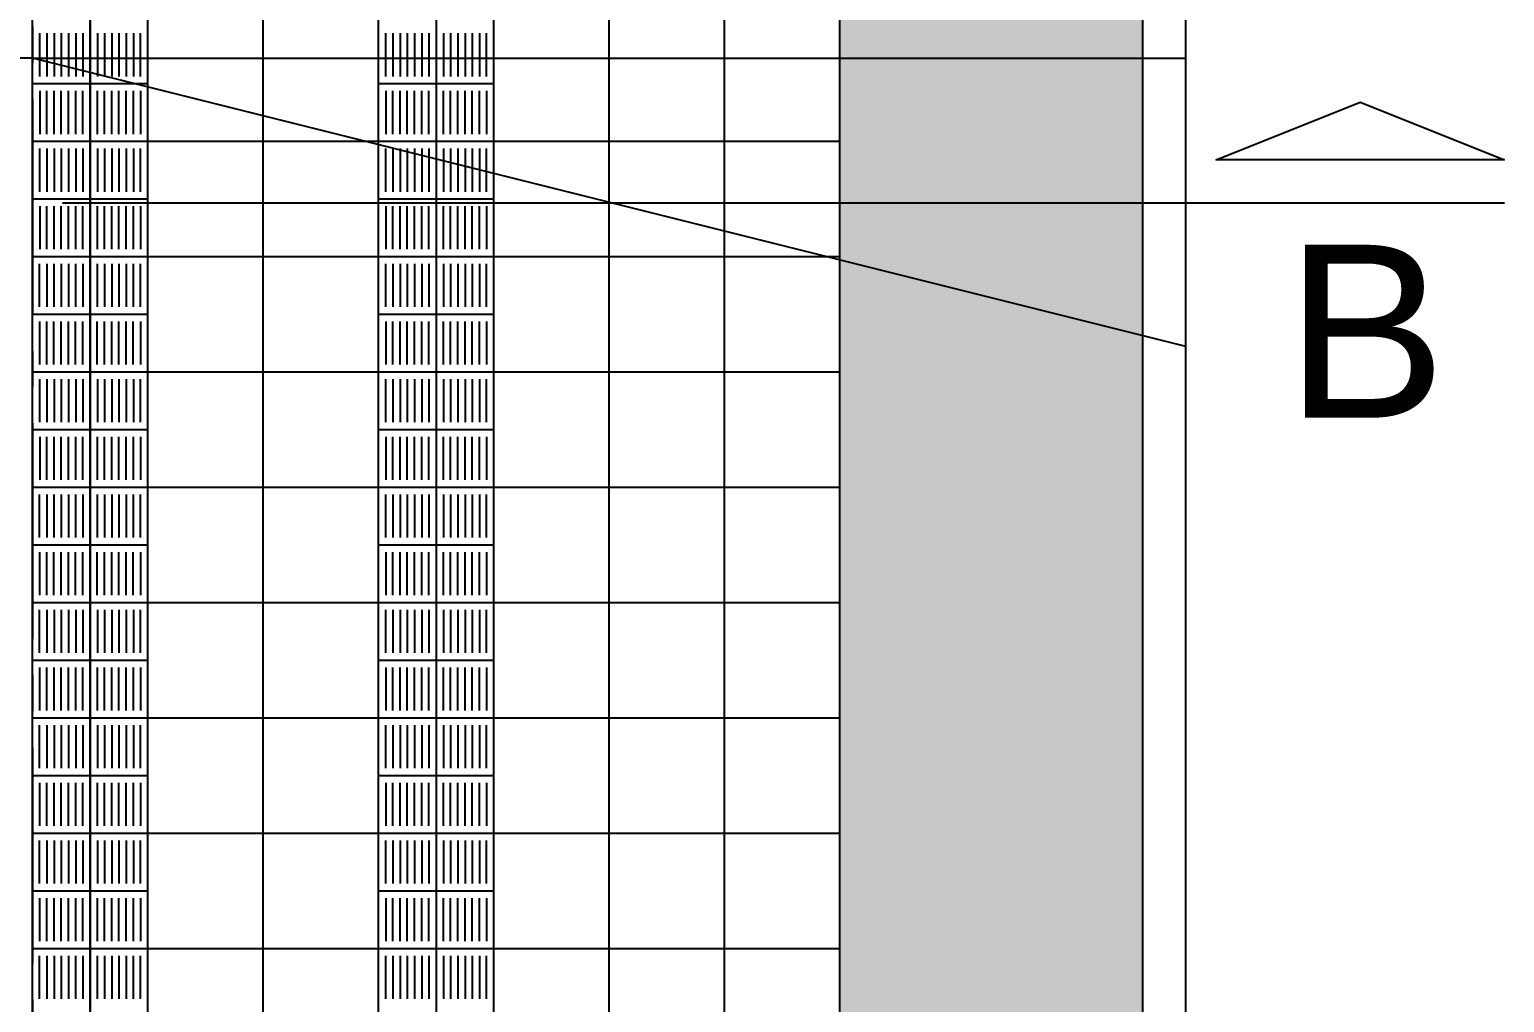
# Model space of a CAD drawing. Header units: inches. Extents: x -309 to 190, y -1585 to -1350.
# Drawn here: x -168.74 to -163.63, y -1407.32 to -1403.94 of the extents above; entities that cross this region are included whole.
import ezdxf
from ezdxf.enums import TextEntityAlignment as Align

# ---------------------------------------------------------------- set-up
doc = ezdxf.new("R2010")
doc.units = ezdxf.units.IN
doc.header["$MEASUREMENT"] = 0
for name, pattern in [('CENTER2', [1.125, 0.75, -0.125, 0.125, -0.125]), ('DASHDOT', [25.4, 12.7, -6.35, 0, -6.35]), ('HIDDEN', [0.375, 0.25, -0.125])]:
    doc.linetypes.add(name, pattern=pattern)
for name, color, linetype in [('02', 9, 'CONTINUOUS'), ('CIEGOS', 9, 'CONTINUOUS'), ('DET', 9, 'CONTINUOUS'), ('EJES', 9, 'DASHDOT'), ('lm', 9, 'HIDDEN'), ('NO VIDENTES', 9, 'CONTINUOUS'), ('REVOQUE', 9, 'CONTINUOUS'), ('TEXT-MUROS', 9, 'CONTINUOUS'), ('V2', 9, 'CONTINUOUS')]:
    doc.layers.add(name, color=color, linetype=linetype)
doc.styles.add('ARIAL', font='arial.ttf', dxfattribs={"height": 0.225})

msp = doc.modelspace()

# ---------------------------------------------------------------- hatches: boundary and pattern name
at = {"layer": 'DET'}
h = msp.add_hatch(dxfattribs=at)
h.set_pattern_fill('AR-CONC', color=256, scale=0.04, style=0)
h.set_pattern_definition([(50, (-11.26744, -1582.76688), (0.28690407, -0.02510085), [0.03, -0.33]), (355, (-11.26744, -1582.76688), (-0.05550053, 0.30087685), [0.024, -0.264]), (100.45144, (-11.24353, -1582.76897), (0.23140354, 0.275776), [0.02549608, -0.28045684]), (46.1842, (-11.26744, -1582.68688), (0.42689653, -0.0662077), [0.045, -0.495]), (96.63564, (-11.23186, -1582.6924), (0.3738648, 0.38964744), [0.0382441, -0.4206855]), (351.18416, (-11.26744, -1582.6869), (0.3738648, 0.3896474), [0.036, -0.396]), (21, (-11.22744, -1582.70688), (0.23876282, -0.16104756), [0.03, -0.33]), (326, (-11.22744, -1582.70688), (0.09732613, 0.29006), [0.024, -0.264]), (71.45144, (-11.20754, -1582.7203), (0.33608895, 0.12901246), [0.02549608, -0.28045684]), (37.5, (-11.26744, -1582.76688), (0.00486394, 0.13315754), [0, -0.2608, 0, -0.268, 0, -0.265]), (7.5, (-11.26744, -1582.76688), (0.105227815, 0.157764685), [0, -0.1528, 0, -0.2548, 0, -0.101]), (327.5, (-11.35664, -1582.76688), (0.213528974, -0.00902195), [0, -0.1, 0, -0.312, 0, -0.414]), (317.5, (-11.39664, -1582.76688), (0.23327447, 0.040042), [0, -0.13, 0, -0.2072, 0, -0.294])])
h.paths.add_polyline_path([(-165.9318, -1399.9282), (-165.9318, -1412.7618), (-164.8818, -1412.7618), (-164.8819, -1399.9282)])

# ---------------------------------------------------------------- linework, layer by layer
at = {"layer": '02'}
for p, q in [((-164.7318, -1405.0397), (-168.7318, -1404.0397)), ((-168.7318, -1404.0397), (-164.7318, -1404.0397))]:
    msp.add_line(p, q, dxfattribs=at)
at = {"layer": 'CIEGOS'}
for points in [[(-167.1318, -1415.8317), (-167.1318, -1389.7393)], [(-167.5318, -1415.6658), (-167.5318, -1389.8715)], [(-168.3318, -1415.334), (-168.3318, -1390.1359)], [(-168.7318, -1415.1682), (-168.7318, -1390.2689)]]:
    msp.add_lwpolyline(points, dxfattribs=at)
at = {"layer": 'DET'}
for points in [[(-165.9318, -1416.3293), (-165.9318, -1389.3426)], [(-166.3318, -1416.1634), (-166.3318, -1389.4748)], [(-166.7318, -1415.9975), (-166.7318, -1389.607)], [(-167.3318, -1389.8054), (-167.3318, -1415.7487)], [(-167.9318, -1415.4999), (-167.9318, -1390.0037)], [(-168.5318, -1390.2021), (-168.5318, -1415.2511)], [(-168.5318, -1415.2511), (-168.5318, -1390.2689)], [(-168.7316, -1404.1282), (-168.3316, -1404.1282)], [(-167.5318, -1404.1282), (-167.1318, -1404.1282)], [(-168.732, -1404.3282), (-165.9318, -1404.3282)], [(-168.7316, -1404.5282), (-168.3316, -1404.5282)], [(-167.5318, -1404.5282), (-167.1318, -1404.5282)], [(-168.732, -1404.7282), (-165.9318, -1404.7282)], [(-168.732, -1404.9282), (-168.332, -1404.9282)], [(-167.5318, -1404.9282), (-167.1318, -1404.9282)], [(-168.732, -1405.1282), (-165.9318, -1405.1282)], [(-168.7316, -1405.3282), (-168.3316, -1405.3282)], [(-167.5318, -1405.3282), (-167.1318, -1405.3282)], [(-168.732, -1405.5282), (-165.9318, -1405.5282)], [(-168.7319, -1405.7282), (-168.3319, -1405.7282)], [(-167.5318, -1405.7282), (-167.1318, -1405.7282)], [(-168.732, -1405.9282), (-165.9318, -1405.9282)], [(-168.7316, -1406.1282), (-168.3316, -1406.1282)], [(-167.5318, -1406.1282), (-167.1318, -1406.1282)], [(-168.732, -1406.3282), (-165.9318, -1406.3282)], [(-168.7316, -1406.5282), (-168.3316, -1406.5282)], [(-167.5318, -1406.5282), (-167.1318, -1406.5282)], [(-168.732, -1406.7282), (-165.9318, -1406.7282)], [(-168.7317, -1406.9282), (-168.3317, -1406.9282)], [(-167.5318, -1406.9282), (-167.1318, -1406.9282)], [(-168.7319, -1407.1282), (-165.9318, -1407.1282)]]:
    msp.add_lwpolyline(points, dxfattribs=at)
at = {"layer": 'EJES', "ltscale": 0.6}
msp.add_line((-168.7318, -1404.0397), (-168.7318, -1399.0397), dxfattribs=at)
at = {"layer": 'lm', "linetype": 'CENTER2'}
msp.add_line((-168.7318, -1388.4307), (-168.7318, -1417.0141), dxfattribs=at)
msp.add_line((-168.7318, -1388.4307), (-168.7318, -1417.0141), dxfattribs=at)
at = {"layer": 'NO VIDENTES'}
for p, q in [((-168.7066, -1404.1032), (-168.7066, -1403.9532)), ((-168.6816, -1403.9532), (-168.6816, -1404.1032)), ((-168.6566, -1403.9532), (-168.6566, -1404.1032)), ((-168.6316, -1403.9532), (-168.6316, -1404.1032)), ((-168.6066, -1403.9532), (-168.6066, -1404.1032)), ((-168.5816, -1403.9532), (-168.5816, -1404.1032)), ((-168.5566, -1403.9532), (-168.5566, -1404.1032)), ((-168.5066, -1403.9532), (-168.5066, -1404.1032)), ((-168.4816, -1403.9532), (-168.4816, -1404.1032)), ((-168.4566, -1403.9532), (-168.4566, -1404.1032)), ((-168.4316, -1403.9532), (-168.4316, -1404.1032)), ((-168.4066, -1403.9532), (-168.4066, -1404.1032)), ((-168.3816, -1403.9532), (-168.3816, -1404.1032)), ((-168.3566, -1404.1032), (-168.3566, -1403.9532)), ((-167.5068, -1404.1032), (-167.5068, -1403.9532)), ((-167.4818, -1403.9532), (-167.4818, -1404.1032)), ((-167.4568, -1403.9532), (-167.4568, -1404.1032)), ((-167.4318, -1403.9532), (-167.4318, -1404.1032)), ((-167.4068, -1403.9532), (-167.4068, -1404.1032)), ((-167.3818, -1403.9532), (-167.3818, -1404.1032)), ((-167.3568, -1403.9532), (-167.3568, -1404.1032)), ((-167.3068, -1403.9532), (-167.3068, -1404.1032)), ((-167.2818, -1403.9532), (-167.2818, -1404.1032)), ((-167.2568, -1403.9532), (-167.2568, -1404.1032)), ((-167.2318, -1403.9532), (-167.2318, -1404.1032)), ((-167.2068, -1403.9532), (-167.2068, -1404.1032)), ((-167.1818, -1403.9532), (-167.1818, -1404.1032)), ((-167.1568, -1404.1032), (-167.1568, -1403.9532)), ((-168.7066, -1404.1532), (-168.7066, -1404.3032)), ((-168.6816, -1404.3032), (-168.6816, -1404.1532)), ((-168.6566, -1404.3032), (-168.6566, -1404.1532)), ((-168.6316, -1404.3032), (-168.6316, -1404.1532)), ((-168.6066, -1404.3032), (-168.6066, -1404.1532)), ((-168.5816, -1404.3032), (-168.5816, -1404.1532)), ((-168.5566, -1404.3032), (-168.5566, -1404.1532)), ((-168.5066, -1404.3032), (-168.5066, -1404.1532)), ((-168.4816, -1404.3032), (-168.4816, -1404.1532)), ((-168.4566, -1404.3032), (-168.4566, -1404.1532)), ((-168.4316, -1404.3032), (-168.4316, -1404.1532)), ((-168.4066, -1404.3032), (-168.4066, -1404.1532)), ((-168.3816, -1404.3032), (-168.3816, -1404.1532)), ((-168.3566, -1404.1532), (-168.3566, -1404.3032)), ((-167.5068, -1404.1532), (-167.5068, -1404.3032)), ((-167.4818, -1404.3032), (-167.4818, -1404.1532)), ((-167.4568, -1404.3032), (-167.4568, -1404.1532)), ((-167.4318, -1404.3032), (-167.4318, -1404.1532)), ((-167.4068, -1404.3032), (-167.4068, -1404.1532)), ((-167.3818, -1404.3032), (-167.3818, -1404.1532)), ((-167.3568, -1404.3032), (-167.3568, -1404.1532)), ((-167.3068, -1404.3032), (-167.3068, -1404.1532)), ((-167.2818, -1404.3032), (-167.2818, -1404.1532)), ((-167.2568, -1404.3032), (-167.2568, -1404.1532)), ((-167.2318, -1404.3032), (-167.2318, -1404.1532)), ((-167.2068, -1404.3032), (-167.2068, -1404.1532)), ((-167.1818, -1404.3032), (-167.1818, -1404.1532)), ((-167.1568, -1404.1532), (-167.1568, -1404.3032)), ((-168.7066, -1404.5032), (-168.7066, -1404.3532)), ((-168.6816, -1404.3532), (-168.6816, -1404.5032)), ((-168.6566, -1404.3532), (-168.6566, -1404.5032)), ((-168.6316, -1404.3532), (-168.6316, -1404.5032)), ((-168.6066, -1404.3532), (-168.6066, -1404.5032)), ((-168.5816, -1404.3532), (-168.5816, -1404.5032)), ((-168.5566, -1404.3532), (-168.5566, -1404.5032)), ((-168.5066, -1404.3532), (-168.5066, -1404.5032)), ((-168.4816, -1404.3532), (-168.4816, -1404.5032)), ((-168.4566, -1404.3532), (-168.4566, -1404.5032)), ((-168.4316, -1404.3532), (-168.4316, -1404.5032)), ((-168.4066, -1404.3532), (-168.4066, -1404.5032)), ((-168.3816, -1404.3532), (-168.3816, -1404.5032)), ((-168.3566, -1404.5032), (-168.3566, -1404.3532)), ((-167.5068, -1404.5032), (-167.5068, -1404.3532)), ((-167.4818, -1404.3532), (-167.4818, -1404.5032)), ((-167.4568, -1404.3532), (-167.4568, -1404.5032)), ((-167.4318, -1404.3532), (-167.4318, -1404.5032)), ((-167.4068, -1404.3532), (-167.4068, -1404.5032)), ((-167.3818, -1404.3532), (-167.3818, -1404.5032)), ((-167.3568, -1404.3532), (-167.3568, -1404.5032)), ((-167.3068, -1404.3532), (-167.3068, -1404.5032)), ((-167.2818, -1404.3532), (-167.2818, -1404.5032)), ((-167.2568, -1404.3532), (-167.2568, -1404.5032)), ((-167.2318, -1404.3532), (-167.2318, -1404.5032)), ((-167.2068, -1404.3532), (-167.2068, -1404.5032)), ((-167.1818, -1404.3532), (-167.1818, -1404.5032)), ((-167.1568, -1404.5032), (-167.1568, -1404.3532)), ((-168.7066, -1404.5532), (-168.7066, -1404.7032)), ((-168.6816, -1404.7032), (-168.6816, -1404.5532)), ((-168.6566, -1404.7032), (-168.6566, -1404.5532)), ((-168.6316, -1404.7032), (-168.6316, -1404.5532)), ((-168.6066, -1404.7032), (-168.6066, -1404.5532)), ((-168.5816, -1404.7032), (-168.5816, -1404.5532)), ((-168.5566, -1404.7032), (-168.5566, -1404.5532)), ((-168.5066, -1404.7032), (-168.5066, -1404.5532)), ((-168.4816, -1404.7032), (-168.4816, -1404.5532)), ((-168.4566, -1404.7032), (-168.4566, -1404.5532)), ((-168.4316, -1404.7032), (-168.4316, -1404.5532)), ((-168.4066, -1404.7032), (-168.4066, -1404.5532)), ((-168.3816, -1404.7032), (-168.3816, -1404.5532)), ((-168.3566, -1404.5532), (-168.3566, -1404.7032)), ((-167.5068, -1404.5532), (-167.5068, -1404.7032)), ((-167.4818, -1404.7032), (-167.4818, -1404.5532)), ((-167.4568, -1404.7032), (-167.4568, -1404.5532)), ((-167.4318, -1404.7032), (-167.4318, -1404.5532)), ((-167.4068, -1404.7032), (-167.4068, -1404.5532)), ((-167.3818, -1404.7032), (-167.3818, -1404.5532)), ((-167.3568, -1404.7032), (-167.3568, -1404.5532)), ((-167.3068, -1404.7032), (-167.3068, -1404.5532)), ((-167.2818, -1404.7032), (-167.2818, -1404.5532)), ((-167.2568, -1404.7032), (-167.2568, -1404.5532)), ((-167.2318, -1404.7032), (-167.2318, -1404.5532)), ((-167.2068, -1404.7032), (-167.2068, -1404.5532)), ((-167.1818, -1404.7032), (-167.1818, -1404.5532)), ((-167.1568, -1404.5532), (-167.1568, -1404.7032)), ((-168.707, -1404.9032), (-168.707, -1404.7532)), ((-168.682, -1404.7532), (-168.682, -1404.9032)), ((-168.657, -1404.7532), (-168.657, -1404.9032)), ((-168.632, -1404.7532), (-168.632, -1404.9032)), ((-168.607, -1404.7532), (-168.607, -1404.9032)), ((-168.582, -1404.7532), (-168.582, -1404.9032)), ((-168.557, -1404.7532), (-168.557, -1404.9032)), ((-168.507, -1404.7532), (-168.507, -1404.9032)), ((-168.482, -1404.7532), (-168.482, -1404.9032)), ((-168.457, -1404.7532), (-168.457, -1404.9032)), ((-168.432, -1404.7532), (-168.432, -1404.9032)), ((-168.407, -1404.7532), (-168.407, -1404.9032)), ((-168.382, -1404.7532), (-168.382, -1404.9032)), ((-168.357, -1404.9032), (-168.357, -1404.7532)), ((-167.5068, -1404.9032), (-167.5068, -1404.7532)), ((-167.4818, -1404.7532), (-167.4818, -1404.9032)), ((-167.4568, -1404.7532), (-167.4568, -1404.9032)), ((-167.4318, -1404.7532), (-167.4318, -1404.9032)), ((-167.4068, -1404.7532), (-167.4068, -1404.9032)), ((-167.3818, -1404.7532), (-167.3818, -1404.9032)), ((-167.3568, -1404.7532), (-167.3568, -1404.9032)), ((-167.3068, -1404.7532), (-167.3068, -1404.9032)), ((-167.2818, -1404.7532), (-167.2818, -1404.9032)), ((-167.2568, -1404.7532), (-167.2568, -1404.9032)), ((-167.2318, -1404.7532), (-167.2318, -1404.9032)), ((-167.2068, -1404.7532), (-167.2068, -1404.9032)), ((-167.1818, -1404.7532), (-167.1818, -1404.9032)), ((-167.1568, -1404.9032), (-167.1568, -1404.7532)), ((-168.707, -1404.9532), (-168.707, -1405.1032)), ((-168.682, -1405.1032), (-168.682, -1404.9532)), ((-168.657, -1405.1032), (-168.657, -1404.9532)), ((-168.632, -1405.1032), (-168.632, -1404.9532)), ((-168.607, -1405.1032), (-168.607, -1404.9532)), ((-168.582, -1405.1032), (-168.582, -1404.9532)), ((-168.557, -1405.1032), (-168.557, -1404.9532)), ((-168.507, -1405.1032), (-168.507, -1404.9532)), ((-168.482, -1405.1032), (-168.482, -1404.9532)), ((-168.457, -1405.1032), (-168.457, -1404.9532)), ((-168.432, -1405.1032), (-168.432, -1404.9532)), ((-168.407, -1405.1032), (-168.407, -1404.9532)), ((-168.382, -1405.1032), (-168.382, -1404.9532)), ((-168.357, -1404.9532), (-168.357, -1405.1032)), ((-167.5068, -1404.9532), (-167.5068, -1405.1032)), ((-167.4818, -1405.1032), (-167.4818, -1404.9532)), ((-167.4568, -1405.1032), (-167.4568, -1404.9532)), ((-167.4318, -1405.1032), (-167.4318, -1404.9532)), ((-167.4068, -1405.1032), (-167.4068, -1404.9532)), ((-167.3818, -1405.1032), (-167.3818, -1404.9532)), ((-167.3568, -1405.1032), (-167.3568, -1404.9532)), ((-167.3068, -1405.1032), (-167.3068, -1404.9532)), ((-167.2818, -1405.1032), (-167.2818, -1404.9532)), ((-167.2568, -1405.1032), (-167.2568, -1404.9532)), ((-167.2318, -1405.1032), (-167.2318, -1404.9532)), ((-167.2068, -1405.1032), (-167.2068, -1404.9532)), ((-167.1818, -1405.1032), (-167.1818, -1404.9532)), ((-167.1568, -1404.9532), (-167.1568, -1405.1032)), ((-168.7066, -1405.3032), (-168.7066, -1405.1532)), ((-168.6816, -1405.1532), (-168.6816, -1405.3032)), ((-168.6566, -1405.1532), (-168.6566, -1405.3032)), ((-168.6316, -1405.1532), (-168.6316, -1405.3032)), ((-168.6066, -1405.1532), (-168.6066, -1405.3032)), ((-168.5816, -1405.1532), (-168.5816, -1405.3032)), ((-168.5566, -1405.1532), (-168.5566, -1405.3032)), ((-168.5066, -1405.1532), (-168.5066, -1405.3032)), ((-168.4816, -1405.1532), (-168.4816, -1405.3032)), ((-168.4566, -1405.1532), (-168.4566, -1405.3032)), ((-168.4316, -1405.1532), (-168.4316, -1405.3032)), ((-168.4066, -1405.1532), (-168.4066, -1405.3032)), ((-168.3816, -1405.1532), (-168.3816, -1405.3032)), ((-168.3566, -1405.3032), (-168.3566, -1405.1532)), ((-167.5068, -1405.3032), (-167.5068, -1405.1532)), ((-167.4818, -1405.1532), (-167.4818, -1405.3032)), ((-167.4568, -1405.1532), (-167.4568, -1405.3032)), ((-167.4318, -1405.1532), (-167.4318, -1405.3032)), ((-167.4068, -1405.1532), (-167.4068, -1405.3032)), ((-167.3818, -1405.1532), (-167.3818, -1405.3032)), ((-167.3568, -1405.1532), (-167.3568, -1405.3032)), ((-167.3068, -1405.1532), (-167.3068, -1405.3032)), ((-167.2818, -1405.1532), (-167.2818, -1405.3032)), ((-167.2568, -1405.1532), (-167.2568, -1405.3032)), ((-167.2318, -1405.1532), (-167.2318, -1405.3032)), ((-167.2068, -1405.1532), (-167.2068, -1405.3032)), ((-167.1818, -1405.1532), (-167.1818, -1405.3032)), ((-167.1568, -1405.3032), (-167.1568, -1405.1532)), ((-168.7066, -1405.3532), (-168.7066, -1405.5032)), ((-168.6816, -1405.5032), (-168.6816, -1405.3532)), ((-168.6566, -1405.5032), (-168.6566, -1405.3532)), ((-168.6316, -1405.5032), (-168.6316, -1405.3532)), ((-168.6066, -1405.5032), (-168.6066, -1405.3532)), ((-168.5816, -1405.5032), (-168.5816, -1405.3532)), ((-168.5566, -1405.5032), (-168.5566, -1405.3532)), ((-168.5066, -1405.5032), (-168.5066, -1405.3532)), ((-168.4816, -1405.5032), (-168.4816, -1405.3532)), ((-168.4566, -1405.5032), (-168.4566, -1405.3532)), ((-168.4316, -1405.5032), (-168.4316, -1405.3532)), ((-168.4066, -1405.5032), (-168.4066, -1405.3532)), ((-168.3816, -1405.5032), (-168.3816, -1405.3532)), ((-168.3566, -1405.3532), (-168.3566, -1405.5032)), ((-167.5068, -1405.3532), (-167.5068, -1405.5032)), ((-167.4818, -1405.5032), (-167.4818, -1405.3532)), ((-167.4568, -1405.5032), (-167.4568, -1405.3532)), ((-167.4318, -1405.5032), (-167.4318, -1405.3532)), ((-167.4068, -1405.5032), (-167.4068, -1405.3532)), ((-167.3818, -1405.5032), (-167.3818, -1405.3532)), ((-167.3568, -1405.5032), (-167.3568, -1405.3532)), ((-167.3068, -1405.5032), (-167.3068, -1405.3532)), ((-167.2818, -1405.5032), (-167.2818, -1405.3532)), ((-167.2568, -1405.5032), (-167.2568, -1405.3532)), ((-167.2318, -1405.5032), (-167.2318, -1405.3532)), ((-167.2068, -1405.5032), (-167.2068, -1405.3532)), ((-167.1818, -1405.5032), (-167.1818, -1405.3532)), ((-167.1568, -1405.3532), (-167.1568, -1405.5032)), ((-168.707, -1405.7032), (-168.707, -1405.5532)), ((-168.682, -1405.5532), (-168.682, -1405.7032)), ((-168.657, -1405.5532), (-168.657, -1405.7032)), ((-168.632, -1405.5532), (-168.632, -1405.7032)), ((-168.607, -1405.5532), (-168.607, -1405.7032)), ((-168.582, -1405.5532), (-168.582, -1405.7032)), ((-168.557, -1405.5532), (-168.557, -1405.7032)), ((-168.507, -1405.5532), (-168.507, -1405.7032)), ((-168.482, -1405.5532), (-168.482, -1405.7032)), ((-168.457, -1405.5532), (-168.457, -1405.7032)), ((-168.432, -1405.5532), (-168.432, -1405.7032)), ((-168.407, -1405.5532), (-168.407, -1405.7032)), ((-168.382, -1405.5532), (-168.382, -1405.7032)), ((-168.357, -1405.7032), (-168.357, -1405.5532)), ((-167.5068, -1405.7032), (-167.5068, -1405.5532)), ((-167.4818, -1405.5532), (-167.4818, -1405.7032)), ((-167.4568, -1405.5532), (-167.4568, -1405.7032)), ((-167.4318, -1405.5532), (-167.4318, -1405.7032)), ((-167.4068, -1405.5532), (-167.4068, -1405.7032)), ((-167.3818, -1405.5532), (-167.3818, -1405.7032)), ((-167.3568, -1405.5532), (-167.3568, -1405.7032)), ((-167.3068, -1405.5532), (-167.3068, -1405.7032)), ((-167.2818, -1405.5532), (-167.2818, -1405.7032)), ((-167.2568, -1405.5532), (-167.2568, -1405.7032)), ((-167.2318, -1405.5532), (-167.2318, -1405.7032)), ((-167.2068, -1405.5532), (-167.2068, -1405.7032)), ((-167.1818, -1405.5532), (-167.1818, -1405.7032)), ((-167.1568, -1405.7032), (-167.1568, -1405.5532)), ((-168.707, -1405.7532), (-168.707, -1405.9032)), ((-168.682, -1405.9032), (-168.682, -1405.7532)), ((-168.657, -1405.9032), (-168.657, -1405.7532)), ((-168.632, -1405.9032), (-168.632, -1405.7532)), ((-168.607, -1405.9032), (-168.607, -1405.7532)), ((-168.582, -1405.9032), (-168.582, -1405.7532)), ((-168.557, -1405.9032), (-168.557, -1405.7532)), ((-168.507, -1405.9032), (-168.507, -1405.7532)), ((-168.482, -1405.9032), (-168.482, -1405.7532)), ((-168.457, -1405.9032), (-168.457, -1405.7532)), ((-168.432, -1405.9032), (-168.432, -1405.7532)), ((-168.407, -1405.9032), (-168.407, -1405.7532)), ((-168.382, -1405.9032), (-168.382, -1405.7532)), ((-168.357, -1405.7532), (-168.357, -1405.9032)), ((-167.5068, -1405.7532), (-167.5068, -1405.9032)), ((-167.4818, -1405.9032), (-167.4818, -1405.7532)), ((-167.4568, -1405.9032), (-167.4568, -1405.7532)), ((-167.4318, -1405.9032), (-167.4318, -1405.7532)), ((-167.4068, -1405.9032), (-167.4068, -1405.7532)), ((-167.3818, -1405.9032), (-167.3818, -1405.7532)), ((-167.3568, -1405.9032), (-167.3568, -1405.7532)), ((-167.3068, -1405.9032), (-167.3068, -1405.7532)), ((-167.2818, -1405.9032), (-167.2818, -1405.7532)), ((-167.2568, -1405.9032), (-167.2568, -1405.7532)), ((-167.2318, -1405.9032), (-167.2318, -1405.7532)), ((-167.2068, -1405.9032), (-167.2068, -1405.7532)), ((-167.1818, -1405.9032), (-167.1818, -1405.7532)), ((-167.1568, -1405.7532), (-167.1568, -1405.9032)), ((-168.7067, -1406.1032), (-168.7067, -1405.9532)), ((-168.6817, -1405.9532), (-168.6817, -1406.1032)), ((-168.6567, -1405.9532), (-168.6567, -1406.1032)), ((-168.6317, -1405.9532), (-168.6317, -1406.1032)), ((-168.6067, -1405.9532), (-168.6067, -1406.1032)), ((-168.5817, -1405.9532), (-168.5817, -1406.1032)), ((-168.5567, -1405.9532), (-168.5567, -1406.1032)), ((-168.5067, -1405.9532), (-168.5067, -1406.1032)), ((-168.4817, -1405.9532), (-168.4817, -1406.1032)), ((-168.4567, -1405.9532), (-168.4567, -1406.1032)), ((-168.4317, -1405.9532), (-168.4317, -1406.1032)), ((-168.4067, -1405.9532), (-168.4067, -1406.1032)), ((-168.3817, -1405.9532), (-168.3817, -1406.1032)), ((-168.3567, -1406.1032), (-168.3567, -1405.9532)), ((-167.5068, -1406.1032), (-167.5068, -1405.9532)), ((-167.4818, -1405.9532), (-167.4818, -1406.1032)), ((-167.4568, -1405.9532), (-167.4568, -1406.1032)), ((-167.4318, -1405.9532), (-167.4318, -1406.1032)), ((-167.4068, -1405.9532), (-167.4068, -1406.1032)), ((-167.3818, -1405.9532), (-167.3818, -1406.1032)), ((-167.3568, -1405.9532), (-167.3568, -1406.1032)), ((-167.3068, -1405.9532), (-167.3068, -1406.1032)), ((-167.2818, -1405.9532), (-167.2818, -1406.1032)), ((-167.2568, -1405.9532), (-167.2568, -1406.1032)), ((-167.2318, -1405.9532), (-167.2318, -1406.1032)), ((-167.2068, -1405.9532), (-167.2068, -1406.1032)), ((-167.1818, -1405.9532), (-167.1818, -1406.1032)), ((-167.1568, -1406.1032), (-167.1568, -1405.9532)), ((-168.7067, -1406.1532), (-168.7067, -1406.3032)), ((-168.6817, -1406.3032), (-168.6817, -1406.1532)), ((-168.6567, -1406.3032), (-168.6567, -1406.1532)), ((-168.6317, -1406.3032), (-168.6317, -1406.1532)), ((-168.6067, -1406.3032), (-168.6067, -1406.1532)), ((-168.5817, -1406.3032), (-168.5817, -1406.1532)), ((-168.5567, -1406.3032), (-168.5567, -1406.1532)), ((-168.5067, -1406.3032), (-168.5067, -1406.1532)), ((-168.4817, -1406.3032), (-168.4817, -1406.1532)), ((-168.4567, -1406.3032), (-168.4567, -1406.1532)), ((-168.4317, -1406.3032), (-168.4317, -1406.1532)), ((-168.4067, -1406.3032), (-168.4067, -1406.1532)), ((-168.3817, -1406.3032), (-168.3817, -1406.1532)), ((-168.3567, -1406.1532), (-168.3567, -1406.3032)), ((-167.5068, -1406.1532), (-167.5068, -1406.3032)), ((-167.4818, -1406.3032), (-167.4818, -1406.1532)), ((-167.4568, -1406.3032), (-167.4568, -1406.1532)), ((-167.4318, -1406.3032), (-167.4318, -1406.1532)), ((-167.4068, -1406.3032), (-167.4068, -1406.1532)), ((-167.3818, -1406.3032), (-167.3818, -1406.1532)), ((-167.3568, -1406.3032), (-167.3568, -1406.1532)), ((-167.3068, -1406.3032), (-167.3068, -1406.1532)), ((-167.2818, -1406.3032), (-167.2818, -1406.1532)), ((-167.2568, -1406.3032), (-167.2568, -1406.1532)), ((-167.2318, -1406.3032), (-167.2318, -1406.1532)), ((-167.2068, -1406.3032), (-167.2068, -1406.1532)), ((-167.1818, -1406.3032), (-167.1818, -1406.1532)), ((-167.1568, -1406.1532), (-167.1568, -1406.3032)), ((-168.7067, -1406.5032), (-168.7067, -1406.3532)), ((-168.6817, -1406.3532), (-168.6817, -1406.5032)), ((-168.6567, -1406.3532), (-168.6567, -1406.5032)), ((-168.6317, -1406.3532), (-168.6317, -1406.5032)), ((-168.6067, -1406.3532), (-168.6067, -1406.5032)), ((-168.5817, -1406.3532), (-168.5817, -1406.5032)), ((-168.5567, -1406.3532), (-168.5567, -1406.5032)), ((-168.5067, -1406.3532), (-168.5067, -1406.5032)), ((-168.4817, -1406.3532), (-168.4817, -1406.5032)), ((-168.4567, -1406.3532), (-168.4567, -1406.5032)), ((-168.4317, -1406.3532), (-168.4317, -1406.5032)), ((-168.4067, -1406.3532), (-168.4067, -1406.5032)), ((-168.3817, -1406.3532), (-168.3817, -1406.5032)), ((-168.3567, -1406.5032), (-168.3567, -1406.3532)), ((-167.5068, -1406.5032), (-167.5068, -1406.3532)), ((-167.4818, -1406.3532), (-167.4818, -1406.5032)), ((-167.4568, -1406.3532), (-167.4568, -1406.5032)), ((-167.4318, -1406.3532), (-167.4318, -1406.5032)), ((-167.4068, -1406.3532), (-167.4068, -1406.5032)), ((-167.3818, -1406.3532), (-167.3818, -1406.5032)), ((-167.3568, -1406.3532), (-167.3568, -1406.5032)), ((-167.3068, -1406.3532), (-167.3068, -1406.5032)), ((-167.2818, -1406.3532), (-167.2818, -1406.5032)), ((-167.2568, -1406.3532), (-167.2568, -1406.5032)), ((-167.2318, -1406.3532), (-167.2318, -1406.5032)), ((-167.2068, -1406.3532), (-167.2068, -1406.5032)), ((-167.1818, -1406.3532), (-167.1818, -1406.5032)), ((-167.1568, -1406.5032), (-167.1568, -1406.3532)), ((-168.7067, -1406.5532), (-168.7067, -1406.7032)), ((-168.6817, -1406.7032), (-168.6817, -1406.5532)), ((-168.6567, -1406.7032), (-168.6567, -1406.5532)), ((-168.6317, -1406.7032), (-168.6317, -1406.5532)), ((-168.6067, -1406.7032), (-168.6067, -1406.5532)), ((-168.5817, -1406.7032), (-168.5817, -1406.5532)), ((-168.5567, -1406.7032), (-168.5567, -1406.5532)), ((-168.5067, -1406.7032), (-168.5067, -1406.5532)), ((-168.4817, -1406.7032), (-168.4817, -1406.5532)), ((-168.4567, -1406.7032), (-168.4567, -1406.5532)), ((-168.4317, -1406.7032), (-168.4317, -1406.5532)), ((-168.4067, -1406.7032), (-168.4067, -1406.5532)), ((-168.3817, -1406.7032), (-168.3817, -1406.5532)), ((-168.3567, -1406.5532), (-168.3567, -1406.7032)), ((-167.5068, -1406.5532), (-167.5068, -1406.7032)), ((-167.4818, -1406.7032), (-167.4818, -1406.5532)), ((-167.4568, -1406.7032), (-167.4568, -1406.5532)), ((-167.4318, -1406.7032), (-167.4318, -1406.5532)), ((-167.4068, -1406.7032), (-167.4068, -1406.5532)), ((-167.3818, -1406.7032), (-167.3818, -1406.5532)), ((-167.3568, -1406.7032), (-167.3568, -1406.5532)), ((-167.3068, -1406.7032), (-167.3068, -1406.5532)), ((-167.2818, -1406.7032), (-167.2818, -1406.5532)), ((-167.2568, -1406.7032), (-167.2568, -1406.5532)), ((-167.2318, -1406.7032), (-167.2318, -1406.5532)), ((-167.2068, -1406.7032), (-167.2068, -1406.5532)), ((-167.1818, -1406.7032), (-167.1818, -1406.5532)), ((-167.1568, -1406.5532), (-167.1568, -1406.7032)), ((-168.7067, -1406.9032), (-168.7067, -1406.7532)), ((-168.6817, -1406.7532), (-168.6817, -1406.9032)), ((-168.6567, -1406.7532), (-168.6567, -1406.9032)), ((-168.6317, -1406.7532), (-168.6317, -1406.9032)), ((-168.6067, -1406.7532), (-168.6067, -1406.9032)), ((-168.5817, -1406.7532), (-168.5817, -1406.9032)), ((-168.5567, -1406.7532), (-168.5567, -1406.9032)), ((-168.5067, -1406.7532), (-168.5067, -1406.9032)), ((-168.4817, -1406.7532), (-168.4817, -1406.9032)), ((-168.4567, -1406.7532), (-168.4567, -1406.9032)), ((-168.4317, -1406.7532), (-168.4317, -1406.9032)), ((-168.4067, -1406.7532), (-168.4067, -1406.9032)), ((-168.3817, -1406.7532), (-168.3817, -1406.9032)), ((-168.3567, -1406.9032), (-168.3567, -1406.7532)), ((-167.5068, -1406.9032), (-167.5068, -1406.7532)), ((-167.4818, -1406.7532), (-167.4818, -1406.9032)), ((-167.4568, -1406.7532), (-167.4568, -1406.9032)), ((-167.4318, -1406.7532), (-167.4318, -1406.9032)), ((-167.4068, -1406.7532), (-167.4068, -1406.9032)), ((-167.3818, -1406.7532), (-167.3818, -1406.9032)), ((-167.3568, -1406.7532), (-167.3568, -1406.9032)), ((-167.3068, -1406.7532), (-167.3068, -1406.9032)), ((-167.2818, -1406.7532), (-167.2818, -1406.9032)), ((-167.2568, -1406.7532), (-167.2568, -1406.9032)), ((-167.2318, -1406.7532), (-167.2318, -1406.9032)), ((-167.2068, -1406.7532), (-167.2068, -1406.9032)), ((-167.1818, -1406.7532), (-167.1818, -1406.9032)), ((-167.1568, -1406.9032), (-167.1568, -1406.7532)), ((-168.7067, -1406.9532), (-168.7067, -1407.1032)), ((-168.6817, -1407.1032), (-168.6817, -1406.9532)), ((-168.6567, -1407.1032), (-168.6567, -1406.9532)), ((-168.6317, -1407.1032), (-168.6317, -1406.9532)), ((-168.6067, -1407.1032), (-168.6067, -1406.9532)), ((-168.5817, -1407.1032), (-168.5817, -1406.9532)), ((-168.5567, -1407.1032), (-168.5567, -1406.9532)), ((-168.5067, -1407.1032), (-168.5067, -1406.9532)), ((-168.4817, -1407.1032), (-168.4817, -1406.9532)), ((-168.4567, -1407.1032), (-168.4567, -1406.9532)), ((-168.4317, -1407.1032), (-168.4317, -1406.9532)), ((-168.4067, -1407.1032), (-168.4067, -1406.9532)), ((-168.3817, -1407.1032), (-168.3817, -1406.9532)), ((-168.3567, -1406.9532), (-168.3567, -1407.1032)), ((-167.5068, -1406.9532), (-167.5068, -1407.1032)), ((-167.4818, -1407.1032), (-167.4818, -1406.9532)), ((-167.4568, -1407.1032), (-167.4568, -1406.9532)), ((-167.4318, -1407.1032), (-167.4318, -1406.9532)), ((-167.4068, -1407.1032), (-167.4068, -1406.9532)), ((-167.3818, -1407.1032), (-167.3818, -1406.9532)), ((-167.3568, -1407.1032), (-167.3568, -1406.9532)), ((-167.3068, -1407.1032), (-167.3068, -1406.9532)), ((-167.2818, -1407.1032), (-167.2818, -1406.9532)), ((-167.2568, -1407.1032), (-167.2568, -1406.9532)), ((-167.2318, -1407.1032), (-167.2318, -1406.9532)), ((-167.2068, -1407.1032), (-167.2068, -1406.9532)), ((-167.1818, -1407.1032), (-167.1818, -1406.9532)), ((-167.1568, -1406.9532), (-167.1568, -1407.1032)), ((-168.7069, -1407.3032), (-168.7069, -1407.1532)), ((-168.6819, -1407.1532), (-168.6819, -1407.3032)), ((-168.6569, -1407.1532), (-168.6569, -1407.3032)), ((-168.6319, -1407.1532), (-168.6319, -1407.3032)), ((-168.6069, -1407.1532), (-168.6069, -1407.3032)), ((-168.5819, -1407.1532), (-168.5819, -1407.3032)), ((-168.5569, -1407.1532), (-168.5569, -1407.3032)), ((-168.5069, -1407.1532), (-168.5069, -1407.3032)), ((-168.4819, -1407.1532), (-168.4819, -1407.3032)), ((-168.4569, -1407.1532), (-168.4569, -1407.3032)), ((-168.4319, -1407.1532), (-168.4319, -1407.3032)), ((-168.4069, -1407.1532), (-168.4069, -1407.3032)), ((-168.3819, -1407.1532), (-168.3819, -1407.3032)), ((-168.3569, -1407.3032), (-168.3569, -1407.1532)), ((-167.5068, -1407.3032), (-167.5068, -1407.1532)), ((-167.4818, -1407.1532), (-167.4818, -1407.3032)), ((-167.4568, -1407.1532), (-167.4568, -1407.3032)), ((-167.4318, -1407.1532), (-167.4318, -1407.3032)), ((-167.4068, -1407.1532), (-167.4068, -1407.3032)), ((-167.3818, -1407.1532), (-167.3818, -1407.3032)), ((-167.3568, -1407.1532), (-167.3568, -1407.3032)), ((-167.3068, -1407.1532), (-167.3068, -1407.3032)), ((-167.2818, -1407.1532), (-167.2818, -1407.3032)), ((-167.2568, -1407.1532), (-167.2568, -1407.3032)), ((-167.2318, -1407.1532), (-167.2318, -1407.3032)), ((-167.2068, -1407.1532), (-167.2068, -1407.3032)), ((-167.1818, -1407.1532), (-167.1818, -1407.3032)), ((-167.1568, -1407.3032), (-167.1568, -1407.1532))]:
    msp.add_line(p, q, dxfattribs=at)
at = {"layer": 'REVOQUE'}
msp.add_lwpolyline([(-169.0418, -1415.0037), (-169.0418, -1415.0397), (-173.1003, -1419.0982), (-176.5318, -1419.0982), (-176.5318, -1419.4082), (-172.9718, -1419.4082), (-168.7318, -1415.1682), (-168.7318, -1404.0397), (-169.0418, -1404.0397), (-169.0418, -1415.0037)], dxfattribs=at)
at = {"layer": 'TEXT-MUROS'}
for points in [[(-163.6273, -1404.3929), (-164.6273, -1404.3929), (-164.1273, -1404.1929), (-163.6273, -1404.3929)], [(-163.6273, -1404.5429), (-168.6273, -1404.5429)]]:
    msp.add_lwpolyline(points, dxfattribs=at)
at = {"layer": 'V2'}
for points in [[(-272.7318, -1415.4082, 0.414214), (-264.7318, -1423.4082), (-172.7318, -1423.4082, 0.414214), (-164.7318, -1415.4082), (-164.7318, -1390.4819, 0.330583), (-171.8369, -1380.9101), (-202.5175, -1371.6307, 0.073558), (-204.8335, -1371.2882), (-264.7318, -1371.2882, 0.414214), (-272.7318, -1379.2882)], [(-272.5818, -1415.4082, 0.414214), (-264.7318, -1423.2582), (-172.7318, -1423.2582, 0.414214), (-164.8818, -1415.4082), (-164.8818, -1390.4819, 0.330583), (-171.8803, -1381.0537), (-202.5609, -1371.7743, 0.073558), (-204.8335, -1371.4382), (-264.7318, -1371.4382, 0.414214), (-272.5818, -1379.2882)]]:
    msp.add_lwpolyline(points, format="xyb", close=True, dxfattribs=at)

# ---------------------------------------------------------------- texts
at = {"layer": 'TEXT-MUROS', "style": 'ARIAL'}
msp.add_text('B', height=0.6, dxfattribs=at).set_placement((-164.1085, -1405.2872), align=Align.CENTER)

doc.saveas('drawing.dxf')
